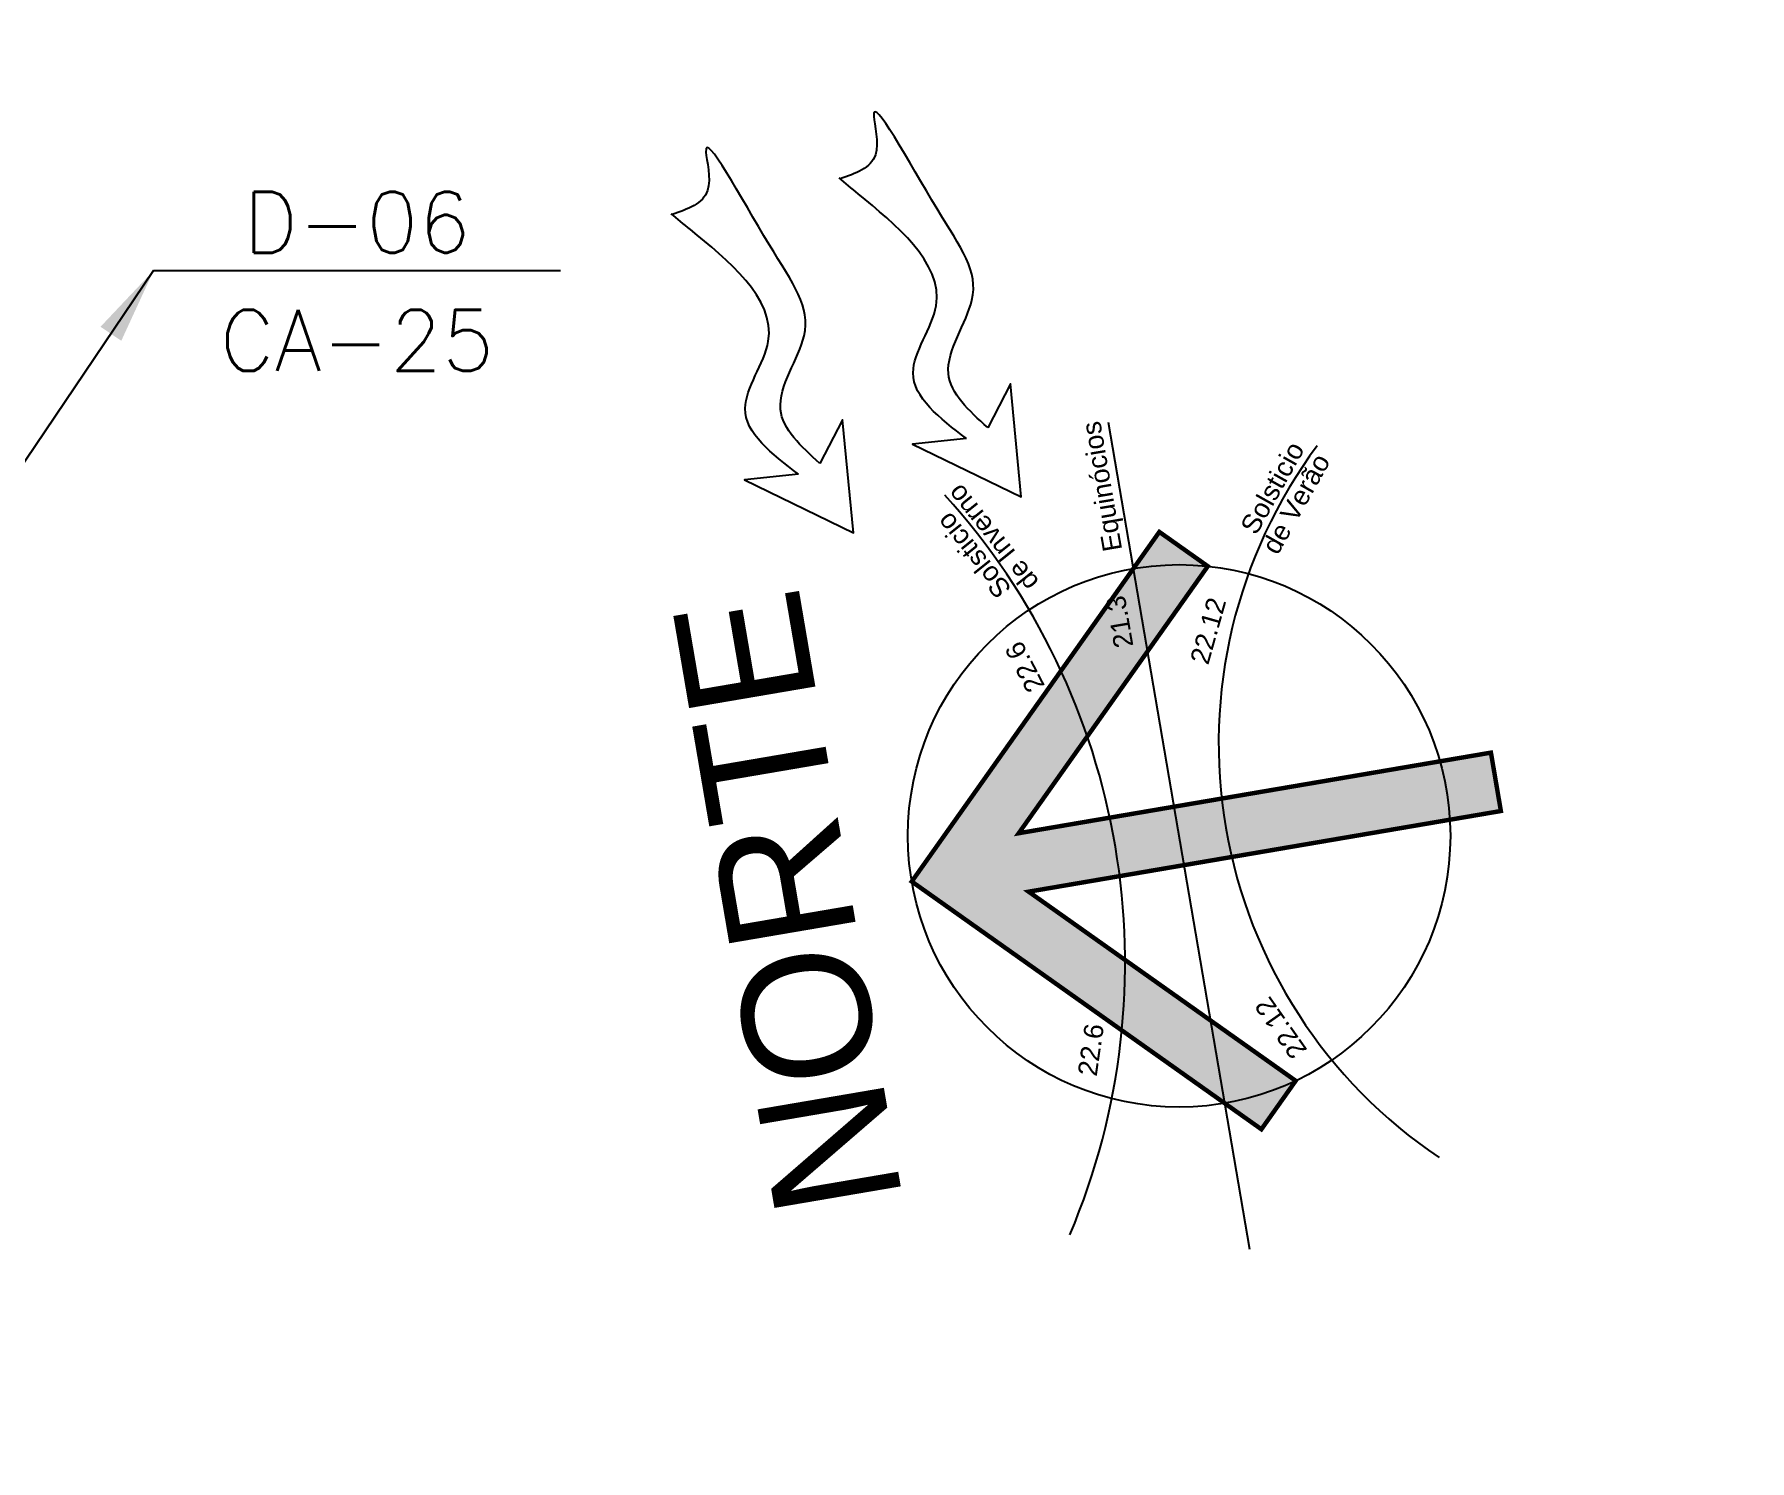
# Model space of a CAD drawing. Header units: millimetres. Extents: x 188.6 to 263.2, y 40.1 to 120.1.
# Drawn here: x 244.79 to 249.007, y 115.818 to 119.324 of the extents above; entities that cross this region are included whole.
import ezdxf
from ezdxf.enums import TextEntityAlignment as Align

# ---------------------------------------------------------------- set-up
doc = ezdxf.new("R2010")
doc.units = ezdxf.units.MM
doc.layers.add('ARQ', color=8, linetype='Continuous')
doc.layers.add('SPDA-COL', color=7, linetype='Continuous')
doc.styles.add('60-75', font='romans.shx', dxfattribs={"height": 0.12})
doc.styles.add('MC-ARIAL', font='arial.ttf')
doc.styles.add('ROMANS', font='ROMANS.SHX', dxfattribs={"height": 0.15})
doc.styles.get("Standard").update_dxf_attribs({"font": 'arial.ttf'})
doc.dimstyles.new('IND75', dxfattribs={"dimtxt": 0.15, "dimasz": 0.1875, "dimexe": 0.15, "dimexo": 0, "dimgap": 0.1, "dimtad": 1, "dimzin": 10, "dimdsep": 46, "dimtxsty": '60-75', "dimcen": 0, "dimclrd": 256, "dimclre": 1, "dimclrt": 256, "dimadec": 0, "dimazin": 0, "dimtfac": 1, "dimtix": 1, "dimtmove": 2, "dimatfit": 3, "dimfxl": 0.15, "dimtolj": 1, "dimtzin": 6, "dimarcsym": 0})

# ---------------------------------------------------------------- blocks, each defined once
blk = doc.blocks.new('-NORTE_CARTA SOLAR')
at = {"extrusion": (-0.00341, 5.58971e-05, 0.999994)}
blk.add_hatch(color=0, dxfattribs=at).paths.add_polyline_path([(-230.672, -119.205), (-233.294, -115.565), (-230.27, -116.056), (-230.181, -115.507), (-234.141, -114.864), (-234.785, -118.825), (-234.236, -118.914), (-233.745, -115.889), (-231.122, -119.529)])
at = {"color": 0, "extrusion": (-0.00341, 5.58971e-05, 0.999994)}
blk.add_line((-235.846, -119.222, -0.011), (-229.47, -114.628, 0.011), dxfattribs=at)
at = {"color": 0, "extrusion": (-2.69483e-05, -0.00341, 0.999994), "elevation": 0.405}
for points in [[(-231.183, -112.235), (-231.453, -111.803), (-231.449, -112.936), (-230.543, -112.379), (-231.004, -112.369)], [(-230.191, -113.5), (-230.461, -113.068), (-230.457, -114.201), (-229.551, -113.645), (-230.012, -113.634)]]:
    blk.add_lwpolyline(points, dxfattribs=at)
at = {"color": 0, "extrusion": (-0.00341, 5.58971e-05, 0.999994), "const_width": 0.0417, "elevation": 0.787}
blk.add_lwpolyline([(-230.672, -119.205), (-233.294, -115.565), (-230.27, -116.056), (-230.181, -115.507), (-234.141, -114.864), (-234.785, -118.825), (-234.236, -118.914), (-233.745, -115.889), (-231.122, -119.529)], close=True, dxfattribs=at)
at = {"color": 0, "extrusion": (-0.00341, 5.58971e-05, 0.999994)}
blk.add_circle((-232.656, -116.925, 0.787), 2.54, dxfattribs=at)
for centre, radius, start, end in [((-236.816, -111.131, 0.787), 6.527, 273.1103, 338.2427), ((-236.816, -111.131, 0.787), 6.527, 273.1103, 338.2427), ((-229.662, -121.074, 0.787), 4.673, 79.4788, 172.1624)]:
    blk.add_arc(centre, radius, start, end, dxfattribs=at)
at = {"color": 0}
for points in [[(-231.004, -112.369, 0.016), (-230.711, -111.816, 0.017), (-229.996, -111.711, 0.018), (-229.372, -111.043, 0.02), (-228.854, -110.129, 0.023), (-229.171, -110.301, 0.023), (-229.519, -110.102, 0.023)], [(-231.183, -112.236, 0.016), (-230.85, -111.515, 0.018), (-230.19, -111.433, 0.019), (-229.57, -110.317, 0.023), (-229.516, -110.09, 0.023)], [(-230.012, -113.634, 0.011), (-229.719, -113.081, 0.013), (-229.004, -112.976, 0.014), (-228.38, -112.308, 0.016), (-227.863, -111.394, 0.019), (-228.18, -111.566, 0.018), (-228.527, -111.367, 0.019)], [(-230.191, -113.501, 0.012), (-229.858, -112.781, 0.014), (-229.199, -112.698, 0.015), (-228.579, -111.583, 0.018), (-228.524, -111.356, 0.019)]]:
    blk.add_spline(points, degree=3, dxfattribs=at)
at = {"color": 0, "extrusion": (-0.00341, 5.58971e-05, 0.999994), "style": 'MC-ARIAL'}
blk.add_text('NORTE', height=1.2, rotation=35.7743, dxfattribs=at).set_placement((-234.482, -114.392, 0.787), align=Align.CENTER)
for s, rotation, p in [('Solsticio', 64.8393, (-231.262, -114.504, 0.787)), ('de Inverno', 64.8393, (-231.088, -114.706, 0.787)), ('Equinócios', 35.7743, (-230.483, -115.268, 0.787)), ('Solsticio', 356.7806, (-229.817, -116.339, 0.787)), ('de Verão', 356.7806, (-229.896, -116.601, 0.787))]:
    blk.add_text(s, height=0.18, rotation=rotation, dxfattribs=at).set_placement(p)
at = {"color": 0, "extrusion": (-0.00341, 5.58971e-05, 0.999994)}
for s, rotation, p in [('22.6', 53.619, (-231.945, -115.181, 0.787)), ('21.3', 35.7743, (-231.247, -115.759, 0.787)), ('22.12', 10.3506, (-231.105, -116.469, 0.787)), ('22.6', 17.9295, (-235.024, -117.224, 0.787)), ('22.12', 61.198, (-233.927, -118.89, 0.787))]:
    blk.add_text(s, height=0.18, rotation=rotation, dxfattribs=at).set_placement(p)
blk = doc.blocks.new('INDU')
at = {"color": 7}
blk.add_line((-0.005, 0), (0.005, 0), dxfattribs=at)
at = {"style": 'ROMANS'}
for tag, p in [('TQ-01', (0, 0.001189)), ('100', (0, -0.001718))]:
    blk.add_attdef(tag, text='', height=0.0015, dxfattribs=at).set_placement(p, align=Align.MIDDLE)

msp = doc.modelspace()

# ---------------------------------------------------------------- block references
at = {"layer": 'ARQ', "extrusion": (0.001795, 0.001597, 0.999997), "xscale": 0.2625000000000013, "yscale": 0.2625000000000013, "zscale": 0.2625000000000013, "rotation": 63.9171473010523}
msp.add_blockref('-NORTE_CARTA SOLAR', (246.8888, 185.7005, 0.6321), dxfattribs=at)
at = {"layer": 'SPDA-COL'}
ref = msp.add_blockref('INDU', (245.5833, 118.7434), dxfattribs=dict(at, xscale=100, yscale=100, zscale=100))
ref.add_attrib('100', 'CA-25', dxfattribs={"layer": '0', "height": 0.15, "style": 'ROMANS'}).set_placement((245.5833, 118.5716, 0.9), align=Align.MIDDLE)
ref.add_attrib('TQ-01', 'D-06', dxfattribs={"layer": '0', "height": 0.15, "style": 'ROMANS'}).set_placement((245.5833, 118.8623, 0.9), align=Align.MIDDLE)

# ---------------------------------------------------------------- leaders
for points in [[(245.0833, 118.7434), (244.5814, 118.0006)], [(244.5814, 118.0006), (245.0833, 118.7434)]]:
    msp.add_leader(points, dimstyle='IND75', dxfattribs=at)

doc.saveas('drawing.dxf')
